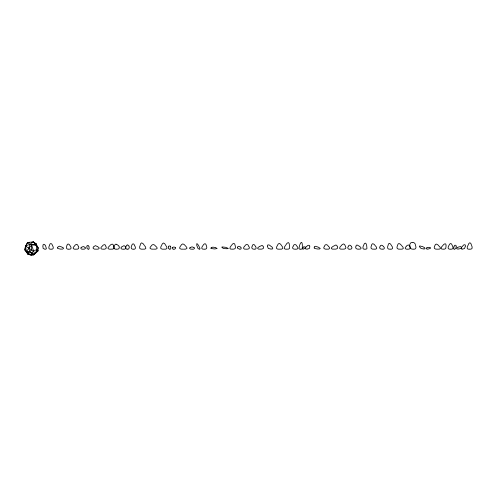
<?xml version="1.0" encoding="UTF-8"?>
<svg xmlns="http://www.w3.org/2000/svg" width="497" height="497" viewBox="0 0 497 497"><rect width="100%" height="100%" fill="white"/><g stroke="black" fill="none" stroke-linecap="round" stroke-linejoin="round"><path stroke-width="0.75" d="M25.819 246.531L27.546 242.474L29.801 244.294L31.597 245.052L31.541 250.003L29.783 251.395L26.397 251.699L24.85 249.972L25.533 246.083L27.546 242.474L33.429 241.933L35.995 243.667L38.226 247.873L37.971 250.879L33.628 254.893L30.994 255.067L28.112 254.396L24.85 249.972L25.533 246.083L29.801 244.294L33.429 241.933L38.226 247.873L34.691 254.01L30.994 255.067L26.397 251.699L25.533 246.083L31.541 250.003L33.436 250.55L36.797 249.867L37.971 250.879L33.628 254.893L31.559 254.706M34.566 243.331L35.995 243.667L36.797 249.867M305.338 247.568L304.661 248.494L303.282 249.022M305.351 247.431L305.375 247.028L303.853 246.76L303.282 247.171M465.273 246.481L464.527 248.494L462.688 249.078M465.304 246.164L465.391 245.195L464.863 244.717L463.807 244.891L462.875 245.866M127.375 249.159L126.629 249.159L125.381 248.127L125.449 247.525M125.468 247.332L126.959 245.133M42.879 246.22L43.152 248.494L44.829 249.14M42.935 245.866L43.096 244.772L43.786 244.269L44.705 244.574L45.382 245.661M86.876 246.649L87.081 248.494L88.106 249.159M86.925 246.394L87.087 245.617L87.702 245.487L88.485 245.642L88.87 246.419M113.981 246.698L113.72 247.674L114.192 248.494L115.211 249.159L116.428 249.159M114.068 246.382L114.322 245.406L115.745 244.157L116.46 244.3M314.272 247.313L314.116 247.885L314.638 248.494L317.614 248.997M314.321 247.127L314.477 246.549L315.247 246.263L318.198 247.102M355.889 246.599L355.641 247.506L356.057 248.494L357.256 249.115L358.548 249.115M355.97 246.301L356.219 245.394L357.02 244.971L359.48 246.301M387.964 245.723L387.573 247.046L387.803 248.494L388.816 249.152L390.039 249.152M388.089 245.288L388.48 243.959L389.319 243.344L390.524 244.015L391.363 245.344M371.346 245.94L370.955 247.183L371.234 248.494L372.439 249.146L373.856 249.146M371.47 245.537L371.855 244.294L372.731 243.685L374.129 244.331L375.154 245.574M140.079 245.53L139.601 246.99L139.794 248.494L141.073 249.152L142.627 249.152M140.235 245.058L140.713 243.605L141.639 242.853L143.068 243.66L144.149 245.114M252.109 246.375L251.762 247.4L252.091 248.494L253.035 249.146L254.06 249.146M252.221 246.04L252.569 245.015L253.433 244.512L254.452 244.853L255.129 245.885M66.784 246.021L66.387 247.183L66.623 248.494L67.536 249.159L68.667 249.159M66.915 245.642L67.306 244.474L68.157 243.977L69.288 244.53L70.021 245.698M397.401 245.866L396.96 247.158L397.202 248.494L398.526 249.146L400.097 249.146M397.55 245.45L397.991 244.157L398.917 243.499L400.396 244.201L401.526 245.487M131.606 245.996L131.177 247.208L131.413 248.494L132.289 249.159L133.302 249.159M131.742 245.599L132.171 244.394L133.059 243.797L133.991 244.257L134.575 245.468M237.622 247.282L237.417 247.848L237.889 248.494L239.653 249.109M237.69 247.096L237.901 246.531L238.697 246.301L240.368 246.941M49.34 245.742L48.843 247.034L48.961 248.494L49.781 249.159L50.862 249.159M49.495 245.325L49.992 244.033L50.868 243.499L51.881 244.133L52.471 245.425M168.371 247.003L168.483 248.494L169.626 249.159M168.452 246.792L168.713 246.145L169.483 245.978L170.247 246.034L170.583 246.686M434.695 246.145L434.229 247.289L434.465 248.494L435.751 249.146L437.285 249.146M434.844 245.773L435.304 244.63L436.254 244.058L437.702 244.667L438.77 245.816M299.679 245.189L298.952 248.494L299.561 249.159L300.43 249.159M299.89 244.673L300.542 243.089L301.468 242.35L302.07 243.039L302.282 244.623M363.524 245.611L362.934 247.009L363.003 248.494L363.798 249.159L364.823 249.159M363.717 245.158L364.301 243.76L365.276 243.083L366.09 243.673L366.525 245.064M379.963 246.754L379.59 247.605L379.932 248.494L381.013 249.134L382.143 249.134M380.081 246.481L380.447 245.63L381.361 245.207L382.491 245.487L383.249 246.332M467.988 245.369L467.292 246.854L467.23 248.494L468.106 249.159L469.336 249.159M468.211 244.891L468.901 243.406L469.907 242.741L470.889 243.542L471.429 245.027M30.994 255.067L33.436 250.55L31.597 245.052L35.921 244.922L29.801 244.294L28.814 248.283L26.397 251.699L28.112 254.396L30.18 254.582M161.438 245.692L160.748 247.115L160.823 248.494L162.152 249.159L163.718 249.159M161.662 245.232L162.351 243.81L163.494 242.983L164.7 243.667L165.582 245.089M448.76 245.872L448.139 247.164L448.226 248.494L449.195 249.159L450.394 249.159M448.965 245.456L449.586 244.17L450.649 243.505L451.605 244.058L452.177 245.35M293.112 246.4L292.596 247.438L292.814 248.494L293.969 249.152L295.268 249.152M293.28 246.065L293.795 245.027L294.82 244.468L295.97 244.891L296.752 245.928M277.233 245.804L276.537 247.115L276.556 248.494L277.78 249.159L279.376 249.159M277.463 245.381L278.158 244.07L279.264 243.418L280.575 244.164L281.476 245.468M324.305 246.481L323.764 247.487L323.982 248.494L325.274 249.14L326.715 249.14M324.479 246.152L325.019 245.139L326.069 244.58L327.324 245.002L328.219 246.015M348.211 246.587L347.751 247.45L347.95 248.494L348.683 249.159L349.664 249.159M348.366 246.307L348.826 245.443L349.733 245.151L350.739 245.524L351.267 246.388M454.047 246.437L453.599 248.494L453.885 249.14L454.469 249.14M454.202 246.164L454.668 245.319L455.414 245.22L456.047 245.499L456.165 246.344M202.708 245.947L201.894 247.189L201.838 248.494L202.733 249.159L203.956 249.159M202.975 245.543L203.789 244.307L204.994 243.685L205.857 244.251L206.267 245.493M180.566 246.09L179.765 247.276L179.734 248.494L181.163 249.159L183.02 249.159M180.827 245.704L181.622 244.518L182.834 243.897L184.3 244.599L185.356 245.785M285.551 245.381L284.508 246.922L284.241 248.494L285.191 249.146L286.552 249.146M285.893 244.884L286.943 243.35L288.297 242.542L289.08 243.313L289.391 244.853M57.77 247.251L57.341 247.854L57.652 248.494L60.578 249.103M57.907 247.059L59.298 246.17L61.901 247.071M93.598 246.953L93.045 247.699L93.237 248.494L94.523 249.146L96.051 249.146M93.778 246.717L95.381 245.624L97.779 246.754M150.839 246.481L150.069 247.512L150.119 248.494L151.697 249.146L153.505 249.146M151.088 246.145L151.865 245.12L153.113 244.499L154.505 245.009L155.542 246.034M231.26 245.686L230.229 247.003L229.906 248.494L230.738 249.134L232.099 249.134M231.596 245.257L232.627 243.934L233.901 243.387L234.764 244.139L235.093 245.456M244.599 246.257L243.741 247.313L243.629 248.494L244.586 249.146L246.021 249.146M244.878 245.916L245.742 244.859L246.966 244.406L248.04 244.99L248.612 246.046M74.165 246.338L73.289 247.4L73.233 248.494L74.258 249.159L75.643 249.159M74.451 245.99L75.327 244.928L76.619 244.381L77.594 244.872L78.104 245.934M442.485 245.928L441.435 247.152L441.168 248.494L441.895 249.127L443.069 249.127M442.827 245.524L443.877 244.3L445.231 243.741L445.896 244.319L446.026 245.549M31.597 245.052L28.814 248.283L29.783 251.395L31.901 253.135L34.691 254.01L33.436 250.55M406.061 246.618L405.272 247.525L405.279 248.494L406.179 249.152L407.41 249.152M406.322 246.326L407.111 245.419L408.341 244.984L409.273 245.369L409.721 246.276M340.936 246.021L339.898 247.195L339.631 248.494L340.625 249.134L342.178 249.134M341.271 245.636L342.309 244.462L343.651 243.94L344.676 244.623L345.191 245.798M101.96 246.431L101.04 247.431L100.941 248.494L101.842 249.146L103.146 249.146M102.258 246.102L103.177 245.102L104.5 244.611L105.389 245.071L105.774 246.071M172.54 247.537L172.167 247.935L172.49 248.494L172.993 249.159L173.739 249.159M172.664 247.407L173.938 246.959L175.236 247.469M109.297 246.201L108.216 247.338L107.992 248.494L109.067 249.146L110.595 249.146M109.651 245.829L110.738 244.698L112.198 244.089L113.136 244.661L113.583 245.798M462.57 246.183L461.645 247.158L461.266 248.494L461.576 249.078L462.415 249.078M121.697 247.009L120.988 247.723L121.075 248.494L121.976 249.159L123.175 249.159M121.933 246.773L123.834 245.729L124.815 246.009L125.306 246.723M306.574 246.555L305.68 247.388L305.475 248.494L305.928 249.084L306.935 249.084M306.866 246.282L307.761 245.443L308.935 245.251L309.65 245.667L309.761 246.506M81.378 247.363L80.769 247.873L80.918 248.494L81.663 249.152L82.8 249.152M81.576 247.202L83.272 246.524L84.869 247.27M332.748 246.649L331.561 247.556L331.288 248.494L332.307 249.121L333.872 249.121M333.139 246.357L335.891 244.971L336.804 245.431L337.183 246.338M211.225 247.792L210.759 248.146L211.07 248.494L214.356 248.947M211.38 247.68L212.884 247.127L215.443 247.612M303.102 247.301L302.536 247.711L302.567 249.022L303.108 249.022M258.956 246.885L257.856 247.668L257.651 248.494L258.546 249.109L259.993 249.109M259.316 246.63L261.919 245.468L262.814 245.841L263.155 246.624M190.071 247.624L189.463 248.046L189.655 248.494L190.749 249.152L191.991 249.152M190.27 247.487L192.022 246.86L193.78 247.438M457.83 247.307L456.88 247.81L456.731 248.494L457.116 248.997L458.222 248.997M458.135 247.139L460.402 246.537L461.328 247.301M127.108 245.064L127.574 244.847L128.847 245.748L129.058 246.562M426.88 247.817L426.184 248.121L426.308 248.494L426.755 249.078L427.718 249.078M427.103 247.711L429.01 247.301L430.135 247.711M31.597 242.343L33.429 241.933M411.951 242.548L410.944 242.704L410.336 243.474L409.764 244.549L409.888 245.847M412.274 242.499L413.274 242.343L414.218 242.871L415.15 243.865L415.517 245.313M226.383 248.736L223.52 248.494L222.265 247.699M226.787 248.736L228.353 248.494L226.079 247.444M214.859 248.947L217.102 248.494L215.804 247.73M423.369 248.922L421.089 248.494L419.859 247.108M423.699 248.922L424.705 248.922L424.997 248.494L424.519 247.587L423.177 246.922M270.784 249.028L268.305 248.494L267.541 246.618M271.163 249.028L272.325 249.028L272.797 248.494L272.275 247.264L271.039 246.326M318.08 248.997L319.528 248.997L320.236 248.494L318.614 247.289M458.576 248.997L460.999 248.494L461.533 247.966L461.378 247.463M45.103 249.14L45.941 249.14L46.401 248.494L45.6 246.015M61.075 249.103L62.591 249.103L63.523 248.494L63.349 247.866L62.255 247.27M69.033 249.159L70.158 249.159L70.984 248.494L70.99 247.245L70.257 246.077M76.091 249.159L77.476 249.159L78.594 248.494L78.781 247.338L78.271 246.276M83.173 249.152L84.31 249.152L85.329 248.494L85.571 247.941L85.043 247.431M88.286 249.159L88.826 249.159L89.187 248.494L88.994 246.667M96.555 249.146L98.083 249.146L99.17 248.494L99.071 247.736L98.095 246.997M103.575 249.146L104.879 249.146L105.998 248.494L106.29 247.4L105.904 246.4M111.092 249.146L112.62 249.146L113.925 248.494L114.167 247.301L113.726 246.164M116.826 249.159L118.05 249.159L118.92 248.494L119.392 247.817L119.143 246.984M123.56 249.159L124.759 249.159L125.722 248.494L125.952 247.668L125.461 246.953M127.611 249.159L128.356 249.159L128.866 248.494L129.338 247.643L129.127 246.829M133.631 249.159L134.644 249.159L135.339 248.494L135.358 247.071L134.768 245.86M143.136 249.152L144.689 249.152L145.826 248.494L145.578 247.04L144.497 245.586M154.095 249.146L155.909 249.146L157.139 248.494L156.922 247.4L155.884 246.369M164.234 249.159L165.799 249.159L166.905 248.494L166.75 246.978L165.868 245.555M169.819 249.159L170.415 249.159L170.794 248.494L170.695 246.897M173.981 249.159L174.72 249.159L175.366 248.494L175.727 247.997L175.354 247.599M192.395 249.152L193.637 249.152L194.476 248.494L194.619 247.997L193.985 247.574M199.173 249.103L197.999 248.494L196.93 245.804M199.34 249.103L199.85 249.103L199.98 248.494L198.657 245.667M204.354 249.159L205.578 249.159L206.578 248.494L206.808 247.133L206.398 245.897M232.54 249.134L233.907 249.134L235.187 248.494L235.535 247.202L235.205 245.885M239.927 249.109L240.765 249.109L241.132 248.494L241.2 247.692L240.573 247.127M246.493 249.146L247.928 249.146L249.196 248.494L249.376 247.444L248.804 246.388M254.396 249.146L255.421 249.146L256.054 248.494L256.023 247.245L255.346 246.214M260.459 249.109L261.907 249.109L263.248 248.494L263.603 247.661L263.261 246.879M286.999 249.146L288.359 249.146L289.515 248.494L289.496 245.35M295.69 249.152L296.995 249.152L297.852 248.494L297.79 247.307L297.007 246.27M300.71 249.159L301.573 249.159L302.3 248.494L302.356 245.139M307.264 249.084L309.382 248.494L309.799 246.779M327.181 249.14L328.616 249.14L329.542 248.494L329.405 247.357L328.511 246.344M334.382 249.121L335.947 249.121L337.364 248.494L337.687 247.543L337.308 246.636M342.681 249.134L344.235 249.134L345.651 248.494L345.881 247.357L345.365 246.183M358.964 249.115L360.25 249.115L361.046 248.494L360.853 247.506L359.816 246.593M374.316 249.146L375.738 249.146L376.726 248.494L376.521 247.214L375.49 245.978M382.51 249.134L383.634 249.134L384.299 248.494L384.256 247.456L383.498 246.611M390.443 249.152L391.667 249.152L392.555 248.494L392.468 247.102L391.636 245.773M400.607 249.146L402.179 249.146L403.291 248.494L403.024 247.195L401.893 245.909M407.813 249.152L409.05 249.152L410.068 248.494L410.311 247.475L409.863 246.568M413.169 249.146L411.92 249.146L410.808 248.494L410.05 247.562L409.926 246.263M413.572 249.146L414.815 249.146L415.635 248.494L416.001 247.239L415.635 245.785M428.035 249.078L430.054 248.494L430.489 248.115L430.222 247.81M437.782 249.146L439.317 249.146L440.398 248.494L440.187 247.332L439.118 246.189M443.454 249.127L444.635 249.127L445.734 248.494L446.07 245.947M454.662 249.14L455.867 248.494L456.203 246.618M469.74 249.159L470.97 249.159L472.007 248.494L472.15 246.997L471.61 245.512M51.216 249.159L52.297 249.159L53.16 248.494L53.254 247.133L52.663 245.841M183.623 249.159L185.487 249.159L186.934 248.494L186.76 247.357L185.704 246.17M279.898 249.159L281.501 249.159L282.756 248.494L282.675 247.208L281.774 245.897M349.987 249.159L350.969 249.159L351.764 248.494L351.957 247.531L351.435 246.667M365.158 249.159L366.183 249.159L366.966 248.494L366.668 245.524M450.785 249.159L451.984 249.159L452.873 248.494L452.941 247.052L452.363 245.767M27.546 242.474L29.615 242.48M116.696 244.35L118.82 245.885L119.069 246.717M225.563 247.313L222.196 246.934L221.811 247.171L222.153 247.568M26.397 251.699L31.901 253.135M422.742 246.705L419.81 245.916L419.418 246.226L419.748 246.891M270.635 246.021L269.399 245.077L268.007 244.853L267.442 245.375L267.516 246.313M198.384 245.269L197.545 244.027L196.731 243.692L196.824 245.4M37.536 249.624L37.971 250.879M35.995 243.667L36.262 245.046M27.931 252.886L28.112 254.396"/></g></svg>
